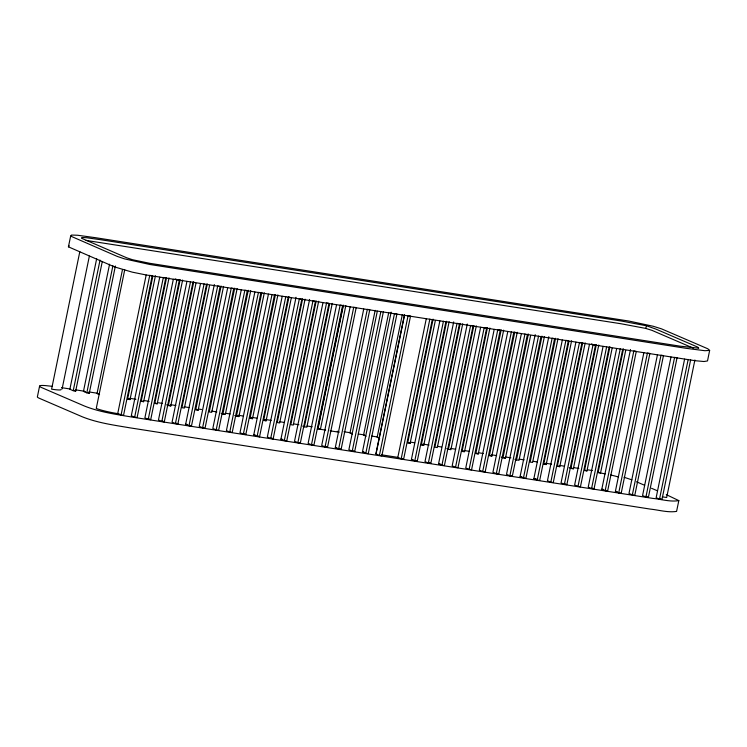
<?xml version="1.0" encoding="UTF-8"?>
<svg xmlns="http://www.w3.org/2000/svg" width="747" height="747" viewBox="0 0 747 747"><rect width="100%" height="100%" fill="white"/><g stroke="black" fill="none" stroke-linecap="round" stroke-linejoin="round"><path stroke-width="1.12" d="M39.554 386.255L37.35 397.012A26.145 2.596 11.6 0 0 39.638 398.422L82.245 416.779C97.484 422.895 113.936 425.118 130.034 427.854L650.198 509.081C658.929 509.986 667.809 512.759 676.577 511.406L678.827 500.611L666.268 494.626M709.65 350.39L707.521 360.932L703.991 361.52L694.99 360.689L145.889 274.915L132.275 272.151L114.347 266.856L68.425 246.837L70.657 236.108L71.46 235.053L77.604 235.249L95.448 237.686L628.769 321.033L653.251 326.271L661.45 328.829L707.82 348.784L709.65 350.39L704.935 350.716L686.101 348.326L149.895 264.494L124.488 258.864L117.204 256.389L70.657 236.108M79.817 251.655L51.59 389.168A16.537 1.643 11.6 0 0 61.067 389.476M62.094 388.972L89.369 256.081M96.68 258.649L69.873 389.262L73.225 390.709L75.68 391.092L102.264 261.609M73.225 390.709L100.033 260.096M115.383 266.007L89.266 393.211L86.811 392.829L83.459 391.381L109.576 264.177M86.811 392.829L112.928 265.624M99.556 394.593L97.045 393.51L122.461 269.704M124.721 269.816L96.26 408.422A16.527 1.643 11.6 0 0 117.718 413.614L123.526 415.444L152.201 275.736L149.745 275.354L121.07 415.052M117.718 413.614L146.169 275.008M152.752 276.53L127.569 399.197L130.034 399.58L155.441 275.783M159.746 277.174L131.304 415.734L134.656 417.181L137.112 417.564L165.787 277.865L163.332 277.473L134.656 417.181M166.572 277.52L141.164 401.316L143.62 401.699L169.027 277.903M173.332 279.294L144.89 417.853L148.242 419.3L150.698 419.683L179.383 279.985L177.739 279.723M148.242 419.3L176.918 279.602L175.246 278.874M180.158 279.639L154.75 403.436L157.206 403.819L182.623 280.022M186.927 281.414L158.476 419.982L161.828 421.42L164.293 421.803L192.969 282.105M161.828 421.42L190.504 281.722M195.975 283.281L170.792 405.948L168.336 405.556L193.744 281.759M200.513 283.533L172.071 422.102L175.414 423.54L177.879 423.932L206.555 284.224M175.414 423.54L204.09 283.841M207.33 283.879L181.923 407.685L184.378 408.067L209.562 285.401M220.141 286.353L191.465 426.051L189 425.669L185.658 424.221L214.333 284.523M189 425.669L217.685 285.961L219.319 286.222M221.093 286.036L195.686 409.832L198.142 410.215L223.558 286.418M227.686 287.782L199.244 426.341L202.596 427.788L205.051 428.171L233.727 288.473L231.271 288.09L202.596 427.788M234.689 288.155L209.272 411.952L211.728 412.335L237.144 288.538M241.272 289.901L212.83 428.461L216.182 429.908L218.638 430.291L247.313 290.592L244.857 290.209L216.182 429.908M250.731 290.658L225.323 414.454L222.858 414.071L248.275 290.275M254.858 292.021L226.416 430.589L229.768 432.027L232.224 432.41L260.899 292.712L259.265 292.46M229.768 432.027L258.443 292.329M264.317 292.777L238.909 416.583L236.444 416.191L261.861 292.394M268.444 294.141L240.002 432.709L243.354 434.156L245.81 434.539L274.485 294.832M243.354 434.156L272.029 294.449M275.447 294.514L250.03 418.32L252.495 418.703L277.903 294.906M288.249 296.989L259.573 436.687L257.117 436.304L253.765 434.857L282.207 296.298M257.117 436.304L285.793 296.606M289.033 296.643L263.626 420.44L266.081 420.822L291.255 298.156M296.027 297.278L267.351 436.976L270.703 438.424L273.159 438.806L301.844 299.108M270.703 438.424L299.379 298.725L301.022 298.977M302.619 298.763L277.212 422.559L279.667 422.942L305.084 299.145M315.43 301.228L286.755 440.926L284.29 440.543L280.937 439.105L309.613 299.398M284.29 440.543L312.965 300.845L314.608 301.097M316.205 300.882L290.798 424.679L293.254 425.071L318.67 301.265M322.975 302.656L294.533 441.225L297.876 442.663L300.341 443.055L329.016 303.347L326.551 302.965L297.876 442.663M332.256 303.385L306.84 427.191L304.384 426.808L329.558 304.141M336.561 304.776L308.119 443.344L311.462 444.792L313.927 445.175L342.602 305.476L340.146 305.084L311.462 444.792M343.116 305.532L317.792 428.899L325.617 430.123M317.97 428.927L343.387 305.131M345.842 305.514L320.426 429.31L317.914 428.227M350.147 306.905L321.705 445.464L325.057 446.911L327.513 447.294L356.188 307.596L354.545 307.334M325.057 446.911L353.733 307.213M338.643 449.031L367.319 309.333L369.774 309.716L341.099 449.414L338.643 449.031L335.291 447.584L363.733 309.025M375.162 310.341L349.979 433.008L352.491 434.091M377.319 311.144L348.877 449.713L352.229 451.151L354.685 451.533L383.36 311.835M352.229 451.151L380.905 311.452M388.748 312.461L363.565 435.127L366.086 436.211M396.946 313.955L368.271 453.662L365.815 453.28L362.463 451.832L391.139 312.134M365.815 453.28L394.491 313.572L396.134 313.833M402.334 314.58L377.16 437.247L379.672 438.33M375.872 453.924L404.482 314.562M404.491 315.393L376.049 453.952L379.401 455.399L381.857 455.782L410.533 316.084L408.077 315.701L379.401 455.399M426.266 318.792L397.824 457.351L401.176 458.798L403.632 459.181L432.308 319.483M401.176 458.798L429.852 319.1M433.092 319.137L407.685 442.934L410.14 443.316L435.314 320.659M445.903 321.602L417.218 461.301L414.762 460.918L411.41 459.48L439.852 320.911M414.762 460.918L443.438 321.219M446.678 321.257L421.271 445.053L423.726 445.445L449.143 321.64M453.681 321.901L424.996 461.599L428.348 463.037L430.814 463.429L459.489 323.722M428.348 463.037L457.024 323.339L458.667 323.6M460.264 323.376L434.857 447.182L437.312 447.565L462.729 323.759M441.935 465.166L470.619 325.459L473.075 325.851L444.4 465.549L441.935 465.166L438.592 463.719L467.267 324.021M476.315 325.888L450.899 449.685L448.443 449.302L473.85 325.505M480.62 327.279L452.178 465.839L455.53 467.286L457.986 467.669L486.661 327.97L484.205 327.588L455.53 467.286M487.446 327.625L462.029 451.421L464.485 451.804L489.901 328.008M494.206 329.399L465.764 467.958L469.116 469.405L471.572 469.788L500.247 330.09L498.613 329.838M469.116 469.405L497.791 329.707M501.209 329.772L475.792 453.569L478.248 453.952L503.665 330.155M507.792 331.519L479.35 470.087L482.702 471.525L485.158 471.908L513.833 332.21M482.702 471.525L511.378 331.827M514.795 331.892L489.378 455.698L491.843 456.081L517.251 332.275M521.378 333.638L492.936 472.207L496.288 473.654L498.744 474.037L527.419 334.329M496.288 473.654L524.964 333.946M530.603 335.534L505.43 458.2L502.964 457.818L528.381 334.012M535.197 334.628L506.522 474.326L509.874 475.774L512.33 476.156L541.005 336.458M509.874 475.774L538.55 336.075M544.423 336.523L519.016 460.32L516.551 459.937L541.967 336.141M554.601 338.578L525.916 478.276L523.46 477.893L520.108 476.446L548.784 336.748M523.46 477.893L552.136 338.195L553.779 338.447M555.553 338.26L530.146 462.057L532.602 462.44L558.009 338.643M537.224 480.041L565.899 340.343L568.364 340.725L539.679 480.424L537.224 480.041L533.872 478.603L562.314 340.034M568.906 341.519L543.732 464.176L546.188 464.569L571.604 340.763M575.909 342.154L547.458 480.723L550.81 482.16L553.275 482.553L581.95 342.845L579.485 342.462L550.81 482.16M582.725 342.5L557.318 466.305L559.774 466.688L585.19 342.882M589.495 344.274L561.053 482.842L564.396 484.289L566.861 484.672L595.536 344.974L593.893 344.712M564.396 484.289L593.071 344.582L591.4 343.863M598.777 345.011L573.36 468.808L570.904 468.425L596.311 344.628M603.081 346.403L574.639 484.962L577.991 486.409L580.447 486.792L609.122 347.094M577.991 486.409L606.667 346.711M609.907 346.748L584.49 470.545L586.946 470.927L612.129 348.27M616.667 348.522L588.225 487.091L591.577 488.529L594.033 488.911L622.709 349.213M591.577 488.529L620.253 348.83M623.493 348.868L598.076 472.664L600.532 473.047A16.537 1.643 11.6 0 1 605.331 473.887M625.715 350.39L600.532 473.047L598.861 472.328M636.295 351.333L607.619 491.031L605.163 490.648L601.811 489.21L630.487 349.512M605.163 490.648L633.839 350.95L635.473 351.211M618.749 492.777L647.425 353.07L649.881 353.462L621.205 493.16L618.749 492.777L615.397 491.33L643.839 352.761M657.425 354.89L628.983 493.45L632.336 494.897L634.791 495.28L663.467 355.581L661.011 355.198L632.336 494.897M671.011 357.01L642.569 495.569L645.922 497.016L648.377 497.399L677.062 357.701L675.419 357.449M645.922 497.016L674.597 357.318M684.597 359.13L656.155 497.698L659.508 499.136L661.973 499.519L690.648 359.821M659.508 499.136L688.183 359.438M694.897 359.979L666.669 497.493A16.537 1.643 11.6 0 0 662.318 496.914M86.054 240.413L620.944 323.74L645.651 328.4L646.622 325.813L655.819 329.063L697.549 347.047L698.716 348.205L679.985 346.15L149.633 263.289L132.546 259.732L126.794 257.827L81.526 238.256L81.806 237.471L86.335 237.695L100.976 239.768L621.784 321.098L646.622 325.813M68.425 246.837L69.154 245.819M678.827 500.611C670.19 502.115 661.384 499.229 652.757 498.389L132.639 417.171C116.336 414.408 99.678 412.176 84.262 405.948L41.785 387.646A26.108 2.596 11.6 0 1 45.791 385.629L52.355 386.348M61.497 387.656L70.171 389M75.428 389.822L84.728 391.279M88.837 391.914L97.026 393.193M129.763 398.31L135.907 399.272M144.106 400.551L149.223 401.344M158.448 402.792L162.547 403.427M170.746 404.706L175.872 405.509M184.07 406.788L189.196 407.591M198.422 409.029L201.494 409.505M211.746 411.111L216.873 411.914M226.098 413.352L230.197 413.987M238.396 415.276L243.522 416.07M251.72 417.358L256.847 418.152M265.054 419.431L271.208 420.393M279.406 421.672L284.532 422.475M293.758 423.913L298.884 424.716M307.082 425.995L312.209 426.798M343.993 431.766L351.165 432.887M358.345 434.007L364.499 434.959M371.67 436.08L377.823 437.042M410.617 442.168L414.716 442.803M422.914 444.091L429.067 445.044M437.266 446.323L441.365 446.967M450.581 448.405L455.698 449.208M463.896 450.488L469.013 451.281M478.22 452.719L483.337 453.522M491.517 454.802L496.634 455.595M505.822 457.033L510.929 457.827M519.081 459.106L524.179 459.9M533.33 461.329L537.392 461.963M545.506 463.233L551.585 464.176M559.662 465.437L563.696 466.072M573.78 467.65L578.841 468.434M83.459 391.381L85.102 391.643M97.045 393.51L98.688 393.762M330.09 430.823L339.026 432.214M185.658 424.221L187.292 424.473M253.765 434.857L255.409 435.118M280.937 439.105L282.581 439.357M335.291 447.584L336.925 447.845M362.463 451.832L364.106 452.084M381.465 454.802L398.226 457.416M411.41 459.48L413.054 459.732M438.592 463.719L440.226 463.971M520.108 476.446L521.751 476.707M533.872 478.603L536.337 478.986M601.811 489.21L603.445 489.462M615.397 491.33L617.041 491.582M588.038 469.872L592.362 470.573M624.081 477.268L631.915 479.863M645.651 328.4L651.916 330.333L693.3 348.139M636.416 481.759L644.642 485.298M651.496 488.258L657.341 490.77M660.292 498.8L661.973 499.519M585.274 470.208L586.946 470.927M645.866 496.316L647.546 497.044M571.688 468.089L573.36 468.808M569.233 467.706L570.904 468.425M558.102 465.96L559.774 466.688M543.676 463.485L546.188 464.569M605.948 490.312L607.619 491.031M592.362 488.193L594.033 488.911M514.879 459.218L516.551 459.937M503.749 457.481L505.43 458.2M564.349 483.589L566.021 484.308M501.293 457.089L502.964 457.818M490.163 455.353L491.843 456.081M476.577 453.233L478.248 453.952M461.973 450.721L463.654 451.449M510.659 475.437L512.33 476.156M446.771 448.583L448.443 449.302M497.072 473.309L498.744 474.037M422.055 444.717L423.726 445.445M408.46 442.597L410.14 443.316M429.133 462.701L430.814 463.429M415.547 460.582L417.218 461.301M401.961 458.462L403.632 459.181M337.233 431.243L338.905 431.962M302.703 426.079L304.384 426.808M353.014 450.815L354.685 451.533M339.427 448.695L341.099 449.414M264.401 420.103L266.081 420.822M325.001 446.211L327.513 447.294M250.815 417.984L252.495 418.703M237.229 415.855L238.909 416.583M234.773 415.472L236.444 416.191M222.802 413.371L224.483 414.099M221.187 413.352L222.858 414.071M271.488 438.087L273.159 438.806M195.63 409.132L198.142 410.215M257.902 435.968L259.573 436.687M243.298 433.456L245.81 434.539M169.121 405.219L170.792 405.948M166.656 404.837L168.336 405.556M155.535 403.1L157.206 403.819M141.108 400.616L143.62 401.699M127.522 398.496L130.034 399.58M189.785 425.323L191.465 426.051M176.199 423.204L177.879 423.932M162.613 421.084L164.293 421.803M87.595 392.492L89.266 393.211M148.186 418.6L149.867 419.319M74.009 390.373L75.68 391.092M610.663 474.999A16.537 1.643 11.6 0 1 618.339 476.969"/></g></svg>
